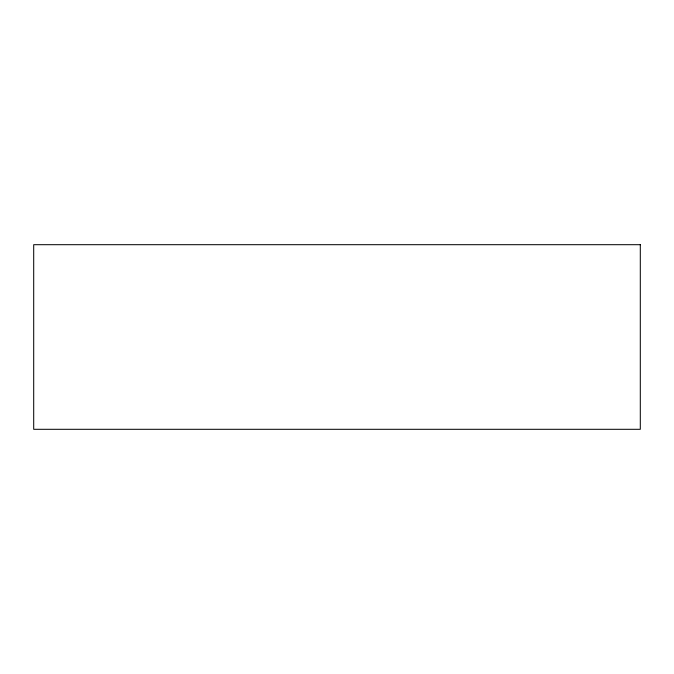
<?xml version="1.0" encoding="UTF-8"?>
<svg xmlns="http://www.w3.org/2000/svg" width="674" height="674" viewBox="0 0 674 674"><rect width="100%" height="100%" fill="white"/><g stroke="black" fill="none" stroke-linecap="round" stroke-linejoin="round"><path stroke-width="1.01" d="M640.3 244.696L33.7 244.696L33.7 429.304L640.3 429.304L640.3 244.696"/></g></svg>
